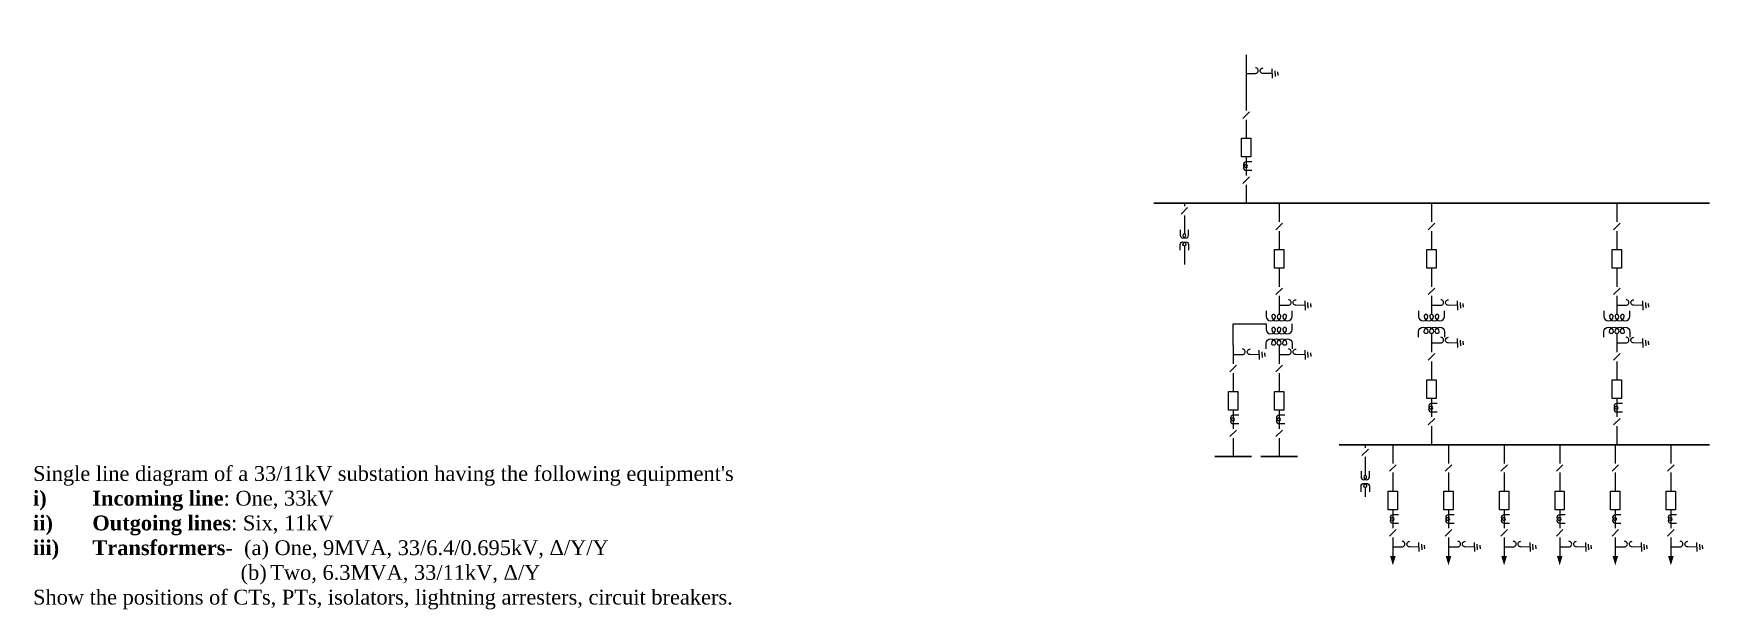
# Model space of a CAD drawing. Header units: millimetres. Extents: x -157 to 748, y 74 to 385.
import ezdxf

# ---------------------------------------------------------------- set-up
doc = ezdxf.new("R2010")
doc.units = ezdxf.units.MM
doc.styles.get("Standard").update_dxf_attribs({"font": 'arial_0.ttf'})

msp = doc.modelspace()

# ---------------------------------------------------------------- linework, layer by layer
for p, q in [((497.31, 373.48), (497.31, 363.48)), ((497.31, 363.48), (497.31, 353.48)), ((511.35, 363.37), (511.35, 365.87)), ((511.35, 363.37), (511.35, 360.87)), ((512.85, 363.37), (512.85, 364.87)), ((512.85, 363.37), (512.85, 361.87)), ((514.35, 363.37), (514.35, 364.37)), ((514.35, 363.37), (514.35, 362.37)), ((497.31, 353.48), (497.31, 343.48)), ((497.31, 353.48), (497.31, 343.48)), ((495.54, 339.21), (499.07, 342.74)), ((497.31, 338.48), (497.31, 328.48)), ((497.31, 318.48), (497.31, 308.48)), ((495.54, 304.21), (499.07, 307.74)), ((497.31, 303.48), (497.31, 293.48)), ((462.18, 287.67), (465.72, 291.2)), ((463.95, 293.48), (463.95, 291.93)), ((515.08, 293.48), (515.08, 283.48)), ((597.31, 293.48), (597.31, 283.48)), ((697.31, 293.48), (697.31, 283.48)), ((463.95, 286.93), (463.95, 276.93)), ((513.31, 279.21), (516.84, 282.74)), ((595.54, 279.21), (599.07, 282.74)), ((695.54, 279.21), (699.07, 282.74)), ((515.08, 278.48), (515.08, 268.48)), ((597.31, 278.48), (597.31, 268.48)), ((697.31, 278.48), (697.31, 268.48)), ((463.95, 270.41), (463.95, 260.41)), ((515.08, 258.48), (515.08, 248.48)), ((597.31, 258.48), (597.31, 248.48)), ((697.31, 258.48), (697.31, 248.48)), ((513.31, 244.21), (516.84, 247.74)), ((595.54, 244.21), (599.07, 247.74)), ((695.54, 244.21), (699.07, 247.74)), ((515.08, 243.48), (515.08, 233.48)), ((529.12, 238.37), (529.12, 240.87)), ((529.12, 238.37), (529.12, 235.87)), ((530.62, 238.37), (530.62, 239.87)), ((530.62, 238.37), (530.62, 236.87)), ((532.12, 238.37), (532.12, 239.37)), ((532.12, 238.37), (532.12, 237.37)), ((597.31, 243.48), (597.31, 233.48)), ((611.35, 238.37), (611.35, 240.87)), ((611.35, 238.37), (611.35, 235.87)), ((612.85, 238.37), (612.85, 239.87)), ((612.85, 238.37), (612.85, 236.87)), ((614.35, 238.37), (614.35, 239.37)), ((614.35, 238.37), (614.35, 237.37)), ((697.31, 243.48), (697.31, 233.48)), ((711.35, 238.37), (711.35, 240.87)), ((711.35, 238.37), (711.35, 235.87)), ((712.85, 238.37), (712.85, 239.87)), ((712.85, 238.37), (712.85, 236.87)), ((714.35, 238.37), (714.35, 239.37)), ((714.35, 238.37), (714.35, 237.37)), ((490.32, 216.88), (490.32, 228.48)), ((490.32, 228.48), (508.08, 228.48)), ((597.31, 223.21), (597.31, 213.21)), ((611.35, 218.1), (611.35, 220.6)), ((611.35, 218.1), (611.35, 215.6)), ((612.85, 218.1), (612.85, 219.6)), ((612.85, 218.1), (612.85, 216.6)), ((614.35, 218.1), (614.35, 219.1)), ((614.35, 218.1), (614.35, 217.1)), ((697.31, 223.21), (697.31, 213.21)), ((711.35, 218.1), (711.35, 220.6)), ((711.35, 218.1), (711.35, 215.6)), ((712.85, 218.1), (712.85, 219.6)), ((712.85, 218.1), (712.85, 216.6)), ((714.35, 218.1), (714.35, 219.1)), ((714.35, 218.1), (714.35, 217.1)), ((490.32, 216.88), (490.32, 206.88)), ((504.36, 211.78), (504.36, 214.28)), ((504.36, 211.78), (504.36, 209.28)), ((505.86, 211.78), (505.86, 213.28)), ((505.86, 211.78), (505.86, 210.28)), ((507.36, 211.78), (507.36, 212.78)), ((507.36, 211.78), (507.36, 210.78)), ((515.08, 216.88), (515.08, 206.88)), ((529.12, 211.78), (529.12, 214.28)), ((529.12, 211.78), (529.12, 209.28)), ((530.62, 211.78), (530.62, 213.28)), ((530.62, 211.78), (530.62, 210.28)), ((532.12, 211.78), (532.12, 212.78)), ((532.12, 211.78), (532.12, 210.78)), ((595.54, 208.94), (599.07, 212.47)), ((597.31, 208.21), (597.31, 198.21)), ((695.54, 208.94), (699.07, 212.47)), ((697.31, 208.21), (697.31, 198.21)), ((488.55, 202.62), (492.08, 206.15)), ((490.32, 201.88), (490.32, 191.88)), ((513.31, 202.62), (516.84, 206.15)), ((515.08, 201.88), (515.08, 191.88)), ((490.32, 181.88), (490.32, 171.88)), ((515.08, 181.88), (515.08, 171.88)), ((597.31, 188.21), (597.31, 178.21)), ((697.31, 188.21), (697.31, 178.21)), ((595.54, 173.94), (599.07, 177.47)), ((597.31, 173.21), (597.31, 163.21)), ((695.54, 173.94), (699.07, 177.47)), ((697.31, 173.21), (697.31, 163.21)), ((488.55, 167.62), (492.08, 171.15)), ((490.32, 166.88), (490.32, 156.88)), ((513.31, 167.62), (516.84, 171.15)), ((515.08, 166.88), (515.08, 156.88)), ((561.51, 163.21), (561.51, 161.66)), ((576.46, 163.21), (576.46, 153.21)), ((606.46, 163.21), (606.46, 153.21)), ((636.46, 163.21), (636.46, 153.21)), ((666.46, 163.21), (666.46, 153.21)), ((696.46, 163.21), (696.46, 153.21)), ((726.46, 163.21), (726.46, 153.21)), ((559.74, 157.4), (563.28, 160.93)), ((561.51, 156.66), (561.51, 146.66)), ((574.69, 148.94), (578.23, 152.47)), ((576.46, 148.21), (576.46, 138.21)), ((604.69, 148.94), (608.23, 152.47)), ((606.46, 148.21), (606.46, 138.21)), ((634.69, 148.94), (638.23, 152.47)), ((636.46, 148.21), (636.46, 138.21)), ((664.69, 148.94), (668.23, 152.47)), ((666.46, 148.21), (666.46, 138.21)), ((694.69, 148.94), (698.23, 152.47)), ((696.46, 148.21), (696.46, 138.21)), ((724.69, 148.94), (728.23, 152.47)), ((726.46, 148.21), (726.46, 138.21)), ((561.51, 140.14), (561.51, 135.14)), ((576.46, 128.21), (576.46, 118.21)), ((606.46, 128.21), (606.46, 118.21)), ((636.46, 128.21), (636.46, 118.21)), ((666.46, 128.21), (666.46, 118.21)), ((696.46, 128.21), (696.46, 118.21)), ((726.46, 128.21), (726.46, 118.21)), ((574.69, 113.94), (578.23, 117.47)), ((576.46, 113.21), (576.46, 103.21)), ((590.51, 108.1), (590.51, 110.6)), ((592.01, 108.1), (592.01, 109.6)), ((593.51, 108.1), (593.51, 109.1)), ((604.69, 113.94), (608.23, 117.47)), ((606.46, 113.21), (606.46, 103.21)), ((620.51, 108.1), (620.51, 110.6)), ((622.01, 108.1), (622.01, 109.6)), ((623.51, 108.1), (623.51, 109.1)), ((634.69, 113.94), (638.23, 117.47)), ((636.46, 113.21), (636.46, 103.21)), ((650.51, 108.1), (650.51, 110.6)), ((652.01, 108.1), (652.01, 109.6)), ((653.51, 108.1), (653.51, 109.1)), ((664.69, 113.94), (668.23, 117.47)), ((666.46, 113.21), (666.46, 103.21)), ((680.51, 108.1), (680.51, 110.6)), ((682.01, 108.1), (682.01, 109.6)), ((683.51, 108.1), (683.51, 109.1)), ((694.69, 113.94), (698.23, 117.47)), ((696.46, 113.21), (696.46, 103.21)), ((710.51, 108.1), (710.51, 110.6)), ((712.01, 108.1), (712.01, 109.6)), ((713.51, 108.1), (713.51, 109.1)), ((724.69, 113.94), (728.23, 117.47)), ((726.46, 113.21), (726.46, 103.21)), ((740.51, 108.1), (740.51, 110.6)), ((742.01, 108.1), (742.01, 109.6)), ((743.51, 108.1), (743.51, 109.1)), ((590.51, 108.1), (590.51, 105.6)), ((592.01, 108.1), (592.01, 106.6)), ((593.51, 108.1), (593.51, 107.1)), ((620.51, 108.1), (620.51, 105.6)), ((622.01, 108.1), (622.01, 106.6)), ((623.51, 108.1), (623.51, 107.1)), ((650.51, 108.1), (650.51, 105.6)), ((652.01, 108.1), (652.01, 106.6)), ((653.51, 108.1), (653.51, 107.1)), ((680.51, 108.1), (680.51, 105.6)), ((682.01, 108.1), (682.01, 106.6)), ((683.51, 108.1), (683.51, 107.1)), ((710.51, 108.1), (710.51, 105.6)), ((712.01, 108.1), (712.01, 106.6)), ((713.51, 108.1), (713.51, 107.1)), ((740.51, 108.1), (740.51, 105.6)), ((742.01, 108.1), (742.01, 106.6)), ((743.51, 108.1), (743.51, 107.1))]:
    msp.add_line(p, q)
for points, format in [([(497.31, 373.48, 0, 3, 0), (497.31, 378.48, 0, 0, 0), (497.31, 383.48, 0, 0, 0)], "xyseb"), ([(497.31, 363.48), (502.31, 363.48, 1.006019), (502.29, 366.48, 32.268391)], "xyb"), ([(511.35, 363.37), (506.35, 363.45, -1.006019), (506.42, 366.44, -32.268391)], "xyb"), ([(500.31, 315.73), (497.31, 315.73, 1), (497.31, 312.73, 1), (497.31, 314.23, 1), (497.31, 311.23), (500.31, 311.23)], "xyb"), ([(461.7, 279.18), (461.7, 276.18, 1), (464.7, 276.18, 1), (463.2, 276.18, 1), (466.2, 276.18), (466.2, 279.18)], "xyb"), ([(461.7, 268.16), (461.7, 271.16, -1), (464.7, 271.16, -1), (463.2, 271.16, -1), (466.2, 271.16), (466.2, 268.16)], "xyb"), ([(508.08, 235.48), (508.08, 232.48, 1), (513.08, 232.48, 1), (511.08, 232.48, 1), (516.08, 232.48, 1), (514.08, 232.48, 1), (519.08, 232.48, 1), (517.08, 232.48, 1), (522.08, 232.48), (522.08, 235.48)], "xyb"), ([(515.08, 238.48), (520.08, 238.48, 1.006019), (520.06, 241.48, 32.268391)], "xyb"), ([(529.12, 238.37), (524.12, 238.45, -1.006019), (524.19, 241.44, -32.268391)], "xyb"), ([(590.31, 235.48), (590.31, 232.48, 1), (595.31, 232.48, 1), (593.31, 232.48, 1), (598.31, 232.48, 1), (596.31, 232.48, 1), (601.31, 232.48, 1), (599.31, 232.48, 1), (604.31, 232.48), (604.31, 235.48)], "xyb"), ([(597.31, 238.48), (602.31, 238.48, 1.006019), (602.29, 241.48, 32.268391)], "xyb"), ([(611.35, 238.37), (606.35, 238.45, -1.006019), (606.42, 241.44, -32.268391)], "xyb"), ([(690.31, 235.48), (690.31, 232.48, 1), (695.31, 232.48, 1), (693.31, 232.48, 1), (698.31, 232.48, 1), (696.31, 232.48, 1), (701.31, 232.48, 1), (699.31, 232.48, 1), (704.31, 232.48), (704.31, 235.48)], "xyb"), ([(697.31, 238.48), (702.31, 238.48, 1.006019), (702.29, 241.48, 32.268391)], "xyb"), ([(711.35, 238.37), (706.35, 238.45, -1.006019), (706.42, 241.44, -32.268391)], "xyb"), ([(508.08, 228.48), (508.08, 225.48, 1), (513.08, 225.48, 1), (511.08, 225.48, 1), (516.08, 225.48, 1), (514.08, 225.48, 1), (519.08, 225.48, 1), (517.08, 225.48, 1), (522.08, 225.48), (522.08, 228.48)], "xyb"), ([(590.31, 221.21), (590.31, 224.21, -1), (595.31, 224.21, -1), (593.31, 224.21, -1), (598.31, 224.21, -1), (596.31, 224.21, -1), (601.31, 224.21, -1), (599.31, 224.21, -1), (604.31, 224.21), (604.31, 221.21)], "xyb"), ([(690.31, 221.21), (690.31, 224.21, -1), (695.31, 224.21, -1), (693.31, 224.21, -1), (698.31, 224.21, -1), (696.31, 224.21, -1), (701.31, 224.21, -1), (699.31, 224.21, -1), (704.31, 224.21), (704.31, 221.21)], "xyb"), ([(508.08, 214.88), (508.08, 217.88, -1), (513.08, 217.88, -1), (511.08, 217.88, -1), (516.08, 217.88, -1), (514.08, 217.88, -1), (519.08, 217.88, -1), (517.08, 217.88, -1), (522.08, 217.88), (522.08, 214.88)], "xyb"), ([(597.31, 218.21), (602.31, 218.21, 1.006019), (602.29, 221.21, 32.268391)], "xyb"), ([(611.35, 218.1), (606.35, 218.17, -1.006019), (606.42, 221.17, -32.268391)], "xyb"), ([(697.31, 218.21), (702.31, 218.21, 1.006019), (702.29, 221.21, 32.268391)], "xyb"), ([(711.35, 218.1), (706.35, 218.17, -1.006019), (706.42, 221.17, -32.268391)], "xyb"), ([(490.32, 211.88), (495.32, 211.88, 1.006019), (495.3, 214.88, 32.268391)], "xyb"), ([(504.36, 211.78), (499.36, 211.85, -1.006019), (499.43, 214.85, -32.268391)], "xyb"), ([(515.08, 211.88), (520.08, 211.88, 1.006019), (520.06, 214.88, 32.268391)], "xyb"), ([(529.12, 211.78), (524.12, 211.85, -1.006019), (524.19, 214.85, -32.268391)], "xyb"), ([(600.31, 185.46), (597.31, 185.46, 1), (597.31, 182.46, 1), (597.31, 183.96, 1), (597.31, 180.96), (600.31, 180.96)], "xyb"), ([(700.31, 185.46), (697.31, 185.46, 1), (697.31, 182.46, 1), (697.31, 183.96, 1), (697.31, 180.96), (700.31, 180.96)], "xyb"), ([(493.32, 179.13), (490.32, 179.13, 1), (490.32, 176.13, 1), (490.32, 177.63, 1), (490.32, 174.63), (493.32, 174.63)], "xyb"), ([(518.08, 179.13), (515.08, 179.13, 1), (515.08, 176.13, 1), (515.08, 177.63, 1), (515.08, 174.63), (518.08, 174.63)], "xyb"), ([(559.26, 148.91), (559.26, 145.91, 1), (562.26, 145.91, 1), (560.76, 145.91, 1), (563.76, 145.91), (563.76, 148.91)], "xyb"), ([(559.26, 137.89), (559.26, 140.89, -1), (562.26, 140.89, -1), (560.76, 140.89, -1), (563.76, 140.89), (563.76, 137.89)], "xyb"), ([(579.46, 125.46), (576.46, 125.46, 1), (576.46, 122.46, 1), (576.46, 123.96, 1), (576.46, 120.96), (579.46, 120.96)], "xyb"), ([(609.46, 125.46), (606.46, 125.46, 1), (606.46, 122.46, 1), (606.46, 123.96, 1), (606.46, 120.96), (609.46, 120.96)], "xyb"), ([(639.46, 125.46), (636.46, 125.46, 1), (636.46, 122.46, 1), (636.46, 123.96, 1), (636.46, 120.96), (639.46, 120.96)], "xyb"), ([(669.46, 125.46), (666.46, 125.46, 1), (666.46, 122.46, 1), (666.46, 123.96, 1), (666.46, 120.96), (669.46, 120.96)], "xyb"), ([(699.46, 125.46), (696.46, 125.46, 1), (696.46, 122.46, 1), (696.46, 123.96, 1), (696.46, 120.96), (699.46, 120.96)], "xyb"), ([(729.46, 125.46), (726.46, 125.46, 1), (726.46, 122.46, 1), (726.46, 123.96, 1), (726.46, 120.96), (729.46, 120.96)], "xyb"), ([(576.46, 108.21), (581.46, 108.21, 1.006019), (581.44, 111.21, 32.268391)], "xyb"), ([(590.51, 108.1), (585.51, 108.17, -1.006019), (585.57, 111.17, -32.268391)], "xyb"), ([(606.46, 108.21), (611.46, 108.21, 1.006019), (611.44, 111.21, 32.268391)], "xyb"), ([(620.51, 108.1), (615.51, 108.17, -1.006019), (615.57, 111.17, -32.268391)], "xyb"), ([(636.46, 108.21), (641.46, 108.21, 1.006019), (641.44, 111.21, 32.268391)], "xyb"), ([(650.51, 108.1), (645.51, 108.17, -1.006019), (645.57, 111.17, -32.268391)], "xyb"), ([(666.46, 108.21), (671.46, 108.21, 1.006019), (671.44, 111.21, 32.268391)], "xyb"), ([(680.51, 108.1), (675.51, 108.17, -1.006019), (675.57, 111.17, -32.268391)], "xyb"), ([(696.46, 108.21), (701.46, 108.21, 1.006019), (701.44, 111.21, 32.268391)], "xyb"), ([(710.51, 108.1), (705.51, 108.17, -1.006019), (705.57, 111.17, -32.268391)], "xyb"), ([(726.46, 108.21), (731.46, 108.21, 1.006019), (731.44, 111.21, 32.268391)], "xyb"), ([(740.51, 108.1), (735.51, 108.17, -1.006019), (735.57, 111.17, -32.268391)], "xyb"), ([(576.46, 103.21, 3, 0, 0), (576.46, 98.21, 0, 0, 0)], "xyseb"), ([(606.46, 103.21, 3, 0, 0), (606.46, 98.21, 0, 0, 0)], "xyseb"), ([(636.46, 103.21, 3, 0, 0), (636.46, 98.21, 0, 0, 0)], "xyseb"), ([(666.46, 103.21, 3, 0, 0), (666.46, 98.21, 0, 0, 0)], "xyseb"), ([(696.46, 103.21, 3, 0, 0), (696.46, 98.21, 0, 0, 0)], "xyseb"), ([(726.46, 103.21, 3, 0, 0), (726.46, 98.21, 0, 0, 0)], "xyseb")]:
    msp.add_lwpolyline(points, format=format)
for points in [[(494.81, 328.48), (499.81, 328.48), (499.81, 318.48), (494.81, 318.48)], [(512.58, 268.48), (517.58, 268.48), (517.58, 258.48), (512.58, 258.48)], [(594.81, 268.48), (599.81, 268.48), (599.81, 258.48), (594.81, 258.48)], [(694.81, 268.48), (699.81, 268.48), (699.81, 258.48), (694.81, 258.48)], [(487.82, 191.88), (492.82, 191.88), (492.82, 181.88), (487.82, 181.88)], [(512.58, 191.88), (517.58, 191.88), (517.58, 181.88), (512.58, 181.88)], [(594.81, 198.21), (599.81, 198.21), (599.81, 188.21), (594.81, 188.21)], [(694.81, 198.21), (699.81, 198.21), (699.81, 188.21), (694.81, 188.21)], [(573.96, 138.21), (578.96, 138.21), (578.96, 128.21), (573.96, 128.21)], [(603.96, 138.21), (608.96, 138.21), (608.96, 128.21), (603.96, 128.21)], [(633.96, 138.21), (638.96, 138.21), (638.96, 128.21), (633.96, 128.21)], [(663.96, 138.21), (668.96, 138.21), (668.96, 128.21), (663.96, 128.21)], [(693.96, 138.21), (698.96, 138.21), (698.96, 128.21), (693.96, 128.21)], [(723.96, 138.21), (728.96, 138.21), (728.96, 128.21), (723.96, 128.21)]]:
    msp.add_lwpolyline(points, close=True)
at = {"const_width": 1}
for points in [[(447.31, 293.48), (547.31, 293.48)], [(547.31, 293.48), (647.31, 293.48)], [(647.31, 293.48), (747.31, 293.48)], [(547.31, 163.21), (647.31, 163.21)], [(647.31, 163.21), (747.31, 163.21)], [(480.32, 156.88), (500.32, 156.88)], [(505.08, 156.88), (525.08, 156.88)]]:
    msp.add_lwpolyline(points, dxfattribs=at)

# ---------------------------------------------------------------- texts
at = {"insert": (-157.28, 151.75), "char_height": 8, "attachment_point": 1}
msp.add_mtext_dynamic_manual_height_columns("{\\fTimes New Roman|b0|i0|c0|p18;Single line diagram of a 33/11kV substation having the following equipment's\\P\\fTimes New Roman|b1|i0|c0|p18;i)^IIncoming line\\fTimes New Roman|b0|i0|c0|p18;: One, 33kV\\P\\fTimes New Roman|b1|i0|c0|p18;ii)^IOutgoing lines\\fTimes New Roman|b0|i0|c0|p18;: Six, 11kV\\P\\fTimes New Roman|b1|i0|c0|p18;iii)^ITransformers\\fTimes New Roman|b0|i0|c0|p18;-  (a) One, 9MVA, 33/6.4/0.695kV, \\fTimes New Roman Greek|b0|i0|c161|p18;Δ\\fTimes New Roman|b0|i0|c0|p18;/Y/Y\\P\\pl112;(b)^ITwo, 6.3MVA, 33/11kV, \\fTimes New Roman Greek|b0|i0|c161|p18;Δ\\fTimes New Roman|b0|i0|c0|p18;/Y\\P\\pl0;Show the positions of CTs, PTs, isolators, lightning arresters, circuit breakers.}", width=375.5132, gutter_width=12.5, heights=[0], dxfattribs=at)

doc.saveas('drawing.dxf')
